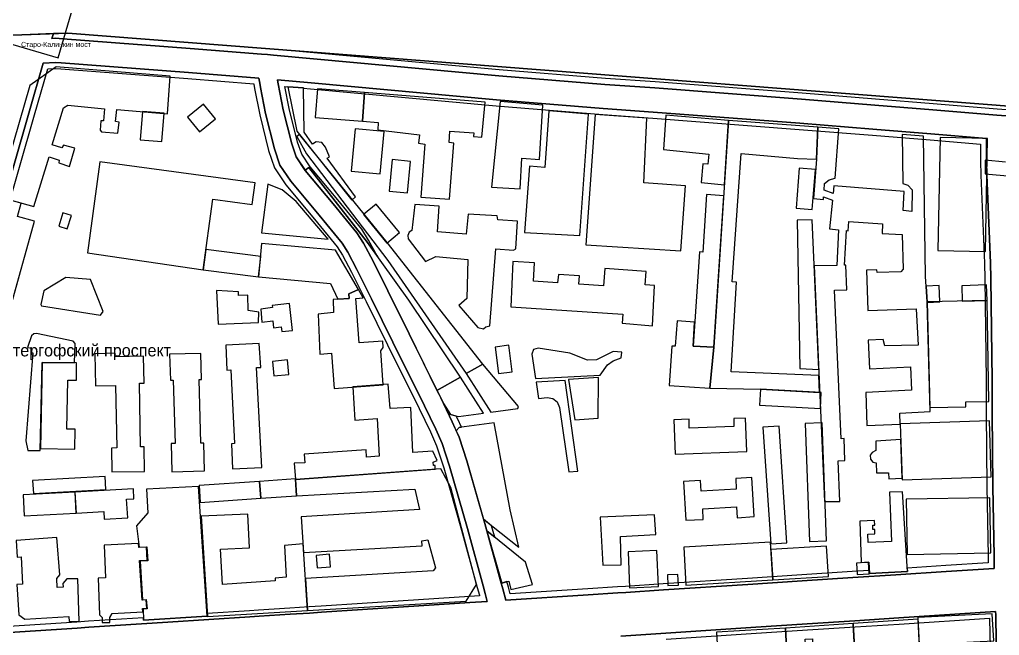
# Model space of a CAD drawing. Extents: x -1571 to 863, y -881 to 2148.
# Drawn here: x -15.9 to 471, y -388.2 to -82.1 of the extents above; entities that cross this region are included whole.
import ezdxf

# ---------------------------------------------------------------- set-up
doc = ezdxf.new("R2010")
doc.units = 0
for name, color, linetype in [('AREAS', 62, 'CONTINUOUS'), ('BRIDGES', 34, 'CONTINUOUS'), ('BUILDINGS_CONTEXT', 9, 'CONTINUOUS'), ('LABELS', 7, 'CONTINUOUS'), ('LAND_EDGE', 8, 'CONTINUOUS'), ('ROADS_CITY', 8, 'CONTINUOUS'), ('SIDEWALKS', 9, 'CONTINUOUS'), ('WATER', 5, 'CONTINUOUS')]:
    doc.layers.add(name, color=color, linetype=linetype)

msp = doc.modelspace()

# ---------------------------------------------------------------- linework, layer by layer
at = {"layer": 'AREAS'}
for points in [[(117.4, -115.5), (122, -137.5), (149.2, -171.8), (151.1, -170.2), (137, -151), (138.2, -150.3), (136.2, -145.5), (134.3, -143.2), (131.6, -142.9), (129.7, -144.1), (125.5, -138.1), (125.2, -116)], [(235.1, -187.9), (262.6, -189.4), (266.9, -129.1), (247.2, -127.5), (245.2, -155.6), (237.6, -154.9)], [(265.5, -194.1), (312.7, -197), (315, -164.8), (294.4, -163.3), (295.9, -131.1), (270.2, -129.3)], [(121.9, -140.2), (126.8, -148.9), (167.2, -201.9), (206, -258.1), (214.4, -253.4), (166.8, -192.9), (123.2, -139.3)], [(126.05, -157.01), (126.112, -157.104), (139.967, -173.631), (151.765, -188.074), (154.997, -193.245), (159.801, -202.239), (167.131, -217.001), (177.734, -238.405), (191.569, -266.428), (203.3, -259.9), (177.5, -221.6), (157, -193), (127.9, -155.7)], [(104.3, -188.2), (137.5, -191.3), (121.6, -172.6), (114.7, -166.8), (107.5, -164)], [(-5.3, -223.7), (-5, -224.4), (24.4, -229), (25.7, -227.2), (19.4, -211.4), (7.2, -210.3), (-3.8, -217)], [(306.9, -264), (327.1, -265.3), (329.2, -245), (318.8, -244.4), (319.6, -232.5), (310.9, -231.9), (309.9, -244.4), (308.2, -244.4)], [(-12.8, -291.5), (-11.8, -296.3), (-5.6, -296.4), (-4.7, -252.5), (11.4, -252.7), (11.8, -243.1), (10.8, -241.9), (-7.4, -238.1), (-8.8, -238.3), (-10, -239.3), (-12, -245.1), (-9.7, -245.5), (-9.9, -247.7), (-9.3, -247.8)], [(238.7, -248.5), (240.6, -260.5), (272.7, -258.8), (276.3, -253.7), (279.1, -251.7), (283.1, -250.2), (283.4, -247.4), (279.1, -247.1), (270.8, -251.3), (266.4, -251.4), (257.5, -248), (241.8, -245.4), (239.6, -246.1)], [(206, -258.1), (218.3, -277.3), (231.8, -275.5), (232, -274.5), (214.4, -253.4)], [(191.569, -266.428), (193.44, -270.218), (194.774, -272.955), (198.2, -278.4), (202.2, -279.5), (214.6, -277.8), (203.3, -259.9)], [(240.9, -262.3), (242, -270.4), (246.4, -269.9), (249.2, -270.4), (251.3, -272.2), (252.5, -274.9), (257.1, -307), (261.5, -306.6), (255.2, -261.5)], [(257, -261.1), (260.1, -281.1), (271.6, -280.3), (271.9, -260)], [(201.173, -286.47), (202.609, -289.69), (206.406, -301.491), (214.719, -330.54), (232.3, -344.4), (228, -325.9), (220, -282.6), (202.6, -284.9)], [(42.3, -333.8), (43.6, -344.4), (47.4, -344.2), (47.8, -351.1), (44, -351.3), (45.2, -370.5), (47.1, -370.4), (47.5, -375), (45.5, -375.1), (45.8, -380.6), (77.4, -378.7), (73, -314.2), (47.2, -315.5), (47.8, -327.3)], [(401.7, -331.5), (402.4, -352), (406.1, -351.8), (406.5, -357.4), (425.3, -356.4), (422.9, -316.8), (416.4, -317), (417.5, -341.5), (405.8, -342), (405.6, -337.9), (409.2, -337.8), (409.1, -335.6), (408.2, -335.6), (408.1, -333.5), (409.1, -333.5), (409, -331.2)], [(216.4, -336.3), (223.8, -362.2), (227.2, -361.3), (228.3, -365.5), (239, -362.9), (235.6, -351.8)]]:
    msp.add_lwpolyline(points, close=True, dxfattribs=at)
at = {"layer": 'BRIDGES'}
msp.add_lwpolyline([(3.277, -101.087), (24.177, -29.787), (-12.577, -19.013), (-33.477, -90.313)], close=True, dxfattribs=at)
at = {"layer": 'BUILDINGS_CONTEXT'}
for points in [[(-26.8, -170.1), (-8.7, -175.1), (-1.2, -150.4), (3.8, -152), (3.6, -153.4), (9, -155.1), (11.6, -146.1), (6, -144.6), (5.2, -145.9), (0.4, -144.4), (5.9, -126), (8.1, -124.6), (26.4, -126.5), (25.8, -132.4), (24.5, -132.5), (24.2, -137.1), (24.9, -137.9), (32.9, -138.6), (33.6, -133.1), (31.8, -132.7), (32.5, -126.8), (57.7, -128.9), (58.9, -110.3), (2.4, -105.6), (-10.7, -114.9)], [(154.5, -132.6), (155.6, -118.3), (132.192, -116.499), (131.092, -130.799)], [(215.5, -123.1), (155.6, -118.3), (154.5, -132.6), (162.4, -133.3), (162.1, -136.9), (182.8, -139.4), (182.4, -143.5), (185.6, -144.1), (183.6, -170.4), (197.8, -171.4), (199.9, -143.5), (197.6, -143.2), (198, -137.6), (209.9, -138.4), (209.7, -140.3), (213.8, -140.6)], [(73.6, -137.9), (81.557, -131.454), (75.6, -124.1), (67.643, -130.546)], [(233.8, -151), (242.5, -151.7), (244.2, -124.7), (222.9, -122.9), (218.7, -165.4), (232.9, -166.3)], [(54.8, -142.8), (56, -128.7), (45.292, -127.789), (44.092, -141.889)], [(334.4, -164.2), (336.4, -132.2), (305.3, -129.7), (304.1, -146.7), (326.6, -149), (326.1, -154), (323.6, -153.8), (322.8, -163.1)], [(336.4, -132.2), (329.2, -245), (327.1, -265.3), (352.3, -265.9), (381.7, -267.5), (381.4, -259), (337.7, -257.2), (340.4, -212.7), (338.3, -212.5), (342.8, -148.7), (370.7, -151.1), (380.1, -151.5), (380.8, -135.6)], [(404.7, -267.5), (405.1, -283.9), (421.8, -283.2), (421.6, -277.8), (436.6, -277), (435.1, -222.5), (434.4, -209.8), (433.3, -140.1), (422.8, -139.2), (423, -163.6), (425.6, -164.5), (427.7, -166.7), (427.5, -177.5), (423.2, -177.1), (423.7, -167.6), (388.8, -164.7), (388.4, -168.5), (384, -166.9), (384.2, -163.6), (386.4, -161.8), (389.5, -160.9), (391.3, -136.5), (380.8, -135.6), (380.1, -151.5), (378.6, -171), (383.6, -171.6), (383.7, -170.2), (388.1, -171.9), (386.6, -186.2), (391.1, -186.6), (390.2, -204.3), (379, -204.6), (384.2, -321.7), (391.7, -321.6), (391, -301.4), (394.2, -301.3), (393.9, -290.4), (392.4, -290.5), (389.1, -216.7), (395.2, -216.5), (394.7, -204.2), (394.1, -204.2), (395, -187), (395.9, -187.1), (396.2, -182.5), (413, -183.7), (412.8, -188.4), (422.7, -189), (423.2, -206.2), (422, -207.5), (410.3, -207.9), (410.2, -206.5), (405, -206.6), (405.7, -226.7), (429.7, -225.9), (430.6, -244), (414.1, -244.3), (413.3, -241.1), (405.8, -241.4), (406.5, -255.7), (426.9, -254.8), (427.3, -266.4)], [(150.9, -136.497), (149, -157.5), (163.4, -158.803), (165.3, -137.8)], [(441.6, -140.8), (440.5, -196.9), (464.081, -197.362), (465.181, -141.262)], [(75.4, -206.5), (80.1, -171.4), (99.8, -174.1), (101.2, -163.3), (24, -152.9), (17.9, -198.1)], [(176.9, -168.3), (178.4, -152.6), (169.297, -151.73), (167.797, -167.43)], [(371.621, -156.041), (370, -175.9), (378.079, -176.559), (379.7, -156.7)], [(329.2, -245), (334.1, -169.8), (325.5, -169.1), (323.6, -197.7), (322, -197.6), (318.8, -244.4)], [(-66.8, -317.3), (-68.3, -322.5), (-48.3, -322.1), (-45.4, -311.7), (-46.9, -311.2), (-40.6, -288.7), (-39, -289.1), (-30.6, -259.4), (-28.4, -260), (-25.1, -248.4), (-26.8, -247.9), (-8.4, -182.4), (-16.9, -180), (-15.1, -173.4), (-19.8, -172.1), (-21.8, -178.8), (-27.1, -177.2), (-40.1, -221.9), (-38.2, -222.5), (-53.5, -274.7), (-55.2, -274.1), (-67.8, -317.1)], [(173, -188), (161.3, -173.8), (154.996, -178.995), (166.696, -193.195)], [(229.6, -196.8), (230.7, -196), (231.5, -182.3), (221.8, -181.6), (221.5, -179.6), (207.1, -178.8), (206.1, -188.8), (191.9, -187.6), (192.7, -174.8), (180.5, -174), (179.1, -186.9), (177.8, -187.8), (177.1, -189.4), (177.2, -191.1), (185.9, -202.3), (191, -199.9), (206.9, -201.4), (206.4, -220.7), (202.5, -224.2), (211.8, -235.2), (214.7, -235.8), (215.8, -234.8), (217.8, -234.3), (220.8, -196.1)], [(5.7, -178.1), (3.6, -184.8), (7.824, -186.124), (9.924, -179.424)], [(381.3, -256), (378, -181.7), (370.6, -181.8), (371.8, -255.6)], [(141.1, -196.8), (104.4, -193.5), (102.8, -210), (138.7, -213.3), (142.3, -221.1), (147.9, -220.7), (147.7, -218.5), (152.6, -216.3)], [(75.4, -206.5), (102.8, -210), (104.098, -199.838), (76.698, -196.338)], [(239.5, -212.1), (240.1, -203), (229.3, -202.4), (228.2, -224.9), (283.9, -228.6), (283.6, -233.1), (298.7, -234.3), (299.7, -214.3), (295.1, -213.9), (295.5, -207.3), (275, -205.9), (274.3, -214.5), (262.1, -213.6), (262.4, -209.5), (251.9, -208.8), (251.5, -212.9)], [(452.6, -222.1), (464.9, -221.7), (464.65, -213.998), (452.35, -214.398)], [(102.9, -232.7), (103, -227.5), (97.8, -226.7), (97.5, -219.1), (93, -219.2), (92.9, -217.5), (82, -216.8), (82.8, -233.5)], [(140.5, -265.5), (164.9, -263.6), (163.6, -246.7), (164.8, -245.2), (164.6, -241.9), (152.9, -242.8), (151.2, -220.8), (154.9, -220.5), (152.6, -216.3), (147.7, -218.5), (147.9, -220.7), (139.9, -221.3), (140.2, -227.8), (132.6, -228.6), (133.4, -248.4), (139.1, -248)], [(441.5, -222.5), (441.084, -214.277), (434.7, -214.6), (435.116, -222.823)], [(119.7, -236.7), (118.3, -223.2), (109.7, -224.2), (109.9, -225.3), (104.1, -226.1), (104.5, -232.6), (110, -231.9), (110.3, -235.3), (114.2, -234.9), (114.5, -237.2)], [(435.1, -222.5), (436.5, -275), (454.4, -274.6), (454.4, -272.2), (465.8, -271.9), (464.9, -221.7)], [(104.1, -255), (103.2, -243.2), (86.6, -244), (87.2, -256.4), (89.2, -256.3), (91, -292.9), (89.4, -293), (90, -305.4), (104.5, -304.7), (101.9, -255.1)], [(31.7, -248), (21.5, -248.2), (21.8, -264.1), (31.8, -264), (32.4, -295), (29.8, -295.1), (30, -307), (46.3, -306.7), (46.1, -294.5), (44.2, -294.5), (43.7, -262.9), (46.1, -262.9), (45.8, -249.5), (31.7, -249.7)], [(74.2, -248.1), (58.7, -248.5), (59.1, -261.4), (60.5, -261.4), (61.4, -292.9), (59.4, -292.9), (59.8, -306.9), (76.1, -306.4), (75.7, -292.6), (74.2, -292.7), (73.4, -261), (74.5, -261)], [(220.399, -244.889), (222.1, -258.1), (229.001, -257.211), (227.3, -244)], [(12.4, -261.4), (12.5, -252.7), (-4.7, -252.5), (-5.4, -295.4), (11.6, -295.6), (11.7, -285.8), (7.7, -285.7), (8.1, -261.4)], [(117.3, -251.3), (109.82, -252.008), (110.5, -259.2), (117.98, -258.492)], [(167.3, -263.4), (149.8, -264.7), (150.8, -281.2), (161.8, -280.4), (162.9, -299.2), (156.6, -299.7), (156.3, -296), (125.6, -298.2), (125.9, -302.4), (120.6, -302.7), (121.2, -310.8), (190.7, -305.6), (190.6, -303.8), (189.8, -303.8), (189.7, -302.2), (191.6, -301.3), (189.5, -296.7), (179.5, -297.3), (178.5, -274.9), (168.3, -275.5)], [(351.893, -273.854), (382.1, -275.4), (382.507, -267.446), (352.3, -265.9)], [(316.8, -280.8), (309.2, -281.1), (309.9, -298.2), (345.6, -296.8), (344.9, -280.2), (339, -280.4), (339.1, -284.4), (316.9, -285.3)], [(421.796, -283.082), (422.725, -310.855), (467.029, -309.372), (466.1, -281.6)], [(353.5, -284.7), (357.4, -342.8), (365.49, -342.257), (361.59, -284.157)], [(374.5, -282.9), (376.7, -341.5), (385.107, -341.184), (382.907, -282.584)], [(416.1, -310.4), (422.7, -310.1), (422.1, -290.9), (409.6, -291.7), (409.7, -296.3), (407.9, -297.3), (406.9, -298.7), (407, -300.7), (408.1, -302.1), (409.8, -302.5), (409.9, -307.5), (416, -307.5)], [(193.4, -305.5), (121.2, -310.8), (121.8, -318.8), (180.6, -315.6), (182.9, -325.6), (124.1, -329.3), (125.3, -347.1), (184.2, -343.7), (184.1, -341.3), (187, -340.7), (190.8, -354.6), (189.7, -356.1), (126.2, -359.9), (127.2, -375.9), (206.1, -371.3), (211.2, -363), (198.4, -314.7)], [(-9, -317.7), (26.956, -315.697), (26.6, -309.3), (-9.356, -311.303)], [(104, -320.1), (121.8, -318.8), (121.187, -310.401), (103.387, -311.701)], [(322.5, -311.2), (314.1, -311.7), (315.3, -331), (323.9, -330.6), (323.6, -325.4), (340.4, -324.4), (340.7, -329.8), (349.2, -329.2), (348, -309.7), (340, -310.2), (340.3, -315.5), (322.9, -316.6)], [(40.7, -315.4), (11.6, -317.1), (12.2, -327.5), (26, -326.7), (26.2, -330.5), (37.9, -329.8), (37.3, -320.5), (41, -320.3)], [(73.9, -322.1), (104, -320.1), (103.442, -311.697), (73.342, -313.697)], [(-14.007, -318.355), (-13.497, -328.76), (12.2, -327.5), (11.69, -317.096)], [(466.3, -319.8), (424.7, -320.6), (425.227, -347.996), (466.827, -347.196)], [(74.4, -328.9), (77.6, -378.9), (127.2, -375.9), (125, -342.8), (115.8, -343.5), (116.7, -359.3), (111.1, -359.8), (111.2, -361.1), (85, -363), (84, -345.4), (98.4, -344.7), (97.6, -328)], [(283.1, -353.2), (282.7, -339), (300.3, -338), (299.6, -328.3), (272.7, -329.4), (273.9, -353.3)], [(8.8, -381.4), (13.8, -381.1), (13.1, -360.1), (7.7, -360.2), (5.7, -362.5), (5.8, -364.2), (2.9, -364.4), (2.6, -360), (4.1, -358.2), (2.7, -339.6), (-17.5, -341), (-17, -349.3), (-15, -349.2), (-14.4, -362.8), (-17.3, -362.9), (-16.3, -378), (-13.3, -380.1), (8.7, -378.9)], [(29, -379.3), (30.2, -377.4), (45.4, -376.6), (45.3, -374.9), (47.3, -374.8), (47, -370.6), (45, -370.7), (43.8, -351), (47.6, -350.8), (47.2, -344.4), (43.4, -344.6), (43.2, -342.5), (26.1, -343.4), (26.8, -359.6), (23.2, -359.8), (23.8, -378.1), (25.1, -379.3), (25.2, -381.9), (29, -381.8)], [(358.4, -360.7), (357.3, -341.9), (314.184, -344.423), (315.284, -363.223)], [(358.4, -360.7), (386.133, -358.986), (385.2, -343.9), (357.467, -345.614)], [(138.136, -347.897), (131.5, -348.5), (132.064, -354.703), (138.7, -354.1)], [(286.493, -346.643), (287.3, -364.6), (301.607, -363.957), (300.8, -346)], [(400.38, -358.001), (406.4, -357.6), (406.02, -351.899), (400, -352.3)], [(306.1, -358.196), (306.3, -363.5), (311.5, -363.304), (311.3, -358)], [(431.2, -392.8), (468.2, -390.884), (467.505, -377.47), (430.506, -379.386)], [(332, -412.9), (340.4, -412.4), (339.8, -402.3), (337.9, -402.4), (337.8, -400.9), (359.8, -399.7), (359.8, -400.5), (358, -400.6), (359, -419.6), (358, -419.7), (358.4, -427.5), (366.9, -427.4), (364.7, -384.6), (330.5, -386.7)], [(398.3, -382.3), (364.7, -384.6), (366.9, -427.4), (375.1, -427.3), (373.5, -397.6), (375, -397.5), (374.6, -390.1), (378.2, -389.9), (378.7, -399.2), (395.8, -398.2), (396, -400.2), (391.1, -400.5), (391.9, -414), (400.1, -413.5)], [(431.4, -394.5), (430.6, -380.2), (398.3, -382.3), (400.2, -415.7), (407.7, -415.4), (406.9, -400.4), (407.6, -399.8), (407.3, -396.1), (406.6, -395.7), (406.4, -392.1), (408.5, -391.9), (408.7, -395.7)]]:
    msp.add_lwpolyline(points, close=True, dxfattribs=at)
msp.add_lwpolyline([(474.1, -153), (464, -152), (463.9, -158.8), (476.9, -160)], dxfattribs=at)
at = {"layer": 'LAND_EDGE'}
msp.add_lwpolyline([(-807.1, -846.8), (-590.8, -850), (800, -850), (800, -124.3), (749.6, -147.3), (657.2, -139.3), (8.1, -88.8), (-33.2, -90.4), (-48.6, -96.9), (-94.4, -133.2), (-120.6, -144.3), (-299.1, -155.8), (-430.5, -165.5), (-505.5, -188.5), (-516.3, -194.6), (-598.9, -164), (-677.5, -158), (-679.1, -156.6), (-722.5, -154)], dxfattribs=at)
at = {"layer": 'ROADS_CITY'}
for points in [[(514.035, -132.716), (469.753, -129.617), (437.894, -127.02), (409.188, -124.62), (372.768, -121.718), (299.835, -116.116), (275.054, -114.417), (222.221, -110.023), (130.148, -101.625), (110.256, -99.793), (110.259, -99.753), (107.309, -99.522), (104.363, -99.25), (104.359, -99.29), (68.966, -96.518), (5.713, -91.614), (2.001, -91.389), (0.227, -91.496), (1.029, -89.074), (-30.052, -90.278)], [(-41.232, -232.652), (-11.336, -128.568), (-4.076, -103.776), (1.999, -103.411), (4.887, -103.586), (68.034, -108.482), (103.092, -111.228), (103.465, -113.768), (103.885, -115.869), (106.405, -128.874), (110.781, -146.377), (113.53, -154.404), (118.888, -162.496), (133.033, -179.369), (144.435, -193.326), (147.203, -197.755), (151.799, -206.361), (159.069, -220.999), (169.666, -242.395), (185.36, -274.182), (191.021, -285.802), (194.191, -292.91), (197.794, -304.109), (206.666, -335.113), (214.464, -363.605), (215.561, -367.492), (216.584, -371.323), (207.939, -371.915), (174.946, -374.015), (134.236, -376.715), (128.251, -377.114), (118.557, -377.714), (103.14, -378.715), (98.637, -379.015), (57.746, -381.715), (18.636, -384.215), (12.832, -384.616), (-20.948, -386.814)], [(282.936, -388.687), (305.274, -387.084), (347.46, -384.385), (375.457, -382.485), (399.244, -380.986), (421.055, -379.585), (469.163, -376.402), (469.2, -378.051), (469.2, -380.048), (469.801, -408.404)]]:
    msp.add_lwpolyline(points, dxfattribs=at)
msp.add_lwpolyline([(112.306, -112.033), (129.052, -113.575), (221.179, -121.977), (274.146, -126.383), (298.965, -128.084), (371.832, -133.682), (408.212, -136.58), (436.906, -138.98), (464.7, -141.245), (464.7, -152.533), (464.801, -159.426), (466.602, -203.05), (466.801, -210.884), (467.4, -261.541), (467.5, -277.532), (467.8, -314.358), (468.4, -348.639), (468.4, -353.582), (468.451, -354.99), (444.654, -356.514), (419.549, -358.115), (398.149, -359.515), (373.045, -361.115), (346.042, -362.915), (304.133, -365.616), (285.379, -366.912), (281.483, -367.112), (266.741, -368.115), (225.737, -370.713), (224.239, -365.108), (223.136, -361.195), (215.334, -332.687), (206.406, -301.491), (202.609, -289.69), (199.179, -281.998), (193.44, -270.218), (177.734, -238.405), (167.131, -217.001), (159.801, -202.239), (154.997, -193.245), (151.765, -188.074), (139.967, -173.631), (126.112, -157.104), (121.67, -150.396), (119.419, -143.823), (115.195, -126.926), (112.715, -114.131), (112.335, -112.232)], close=True, dxfattribs=at)
at = {"layer": 'SIDEWALKS'}
for points in [[(514.253, -129.724), (469.98, -126.626), (438.141, -124.031), (409.432, -121.63), (373.002, -118.727), (300.052, -113.124), (275.281, -111.426), (222.482, -107.034), (130.421, -98.638), (110.491, -96.802), (110.493, -96.766), (8.1, -88.8), (1.029, -89.074), (0.227, -91.496), (2.001, -91.389), (5.713, -91.614), (68.966, -96.518), (104.359, -99.29), (104.363, -99.25), (107.309, -99.522), (110.259, -99.753), (110.256, -99.793), (130.148, -101.625), (222.221, -110.023), (275.054, -114.417), (299.835, -116.116), (372.768, -121.718), (409.188, -124.62), (437.894, -127.02), (469.753, -129.617), (514.035, -132.716)], [(-20.948, -386.814), (12.832, -384.616), (18.636, -384.215), (57.746, -381.715), (98.637, -379.015), (103.14, -378.715), (118.557, -377.714), (128.251, -377.114), (134.236, -376.715), (174.946, -374.015), (207.939, -371.915), (216.584, -371.323), (215.561, -367.492), (214.464, -363.605), (206.666, -335.113), (197.794, -304.109), (194.191, -292.91), (191.021, -285.802), (185.36, -274.182), (169.666, -242.395), (159.069, -220.999), (151.799, -206.361), (147.203, -197.755), (144.435, -193.326), (133.033, -179.369), (118.888, -162.496), (113.53, -154.404), (110.781, -146.377), (106.405, -128.874), (103.885, -115.869), (103.465, -113.768), (103.092, -111.228), (68.034, -108.482), (4.887, -103.586), (1.999, -103.411), (-4.076, -103.776), (-11.336, -128.568), (-41.232, -232.652)], [(-38.349, -233.482), (-8.455, -129.403), (-1.79, -106.644), (1.998, -106.416), (4.68, -106.579), (67.801, -111.473), (100.471, -114.032), (100.508, -114.28), (100.941, -116.449), (103.475, -129.524), (107.901, -147.228), (110.816, -155.739), (116.48, -164.294), (130.722, -181.282), (141.991, -195.077), (144.605, -199.259), (149.132, -207.735), (156.381, -222.332), (166.977, -243.725), (182.666, -275.503), (188.302, -287.071), (191.385, -293.984), (194.923, -304.981), (203.777, -335.922), (211.574, -364.408), (212.668, -368.286), (212.746, -368.579), (207.741, -368.922), (174.751, -371.021), (134.036, -373.722), (128.059, -374.121), (118.367, -374.72), (102.943, -375.722), (98.438, -376.022), (77.312, -377.417), (77.4, -378.7), (45.8, -380.6), (45.739, -379.476), (18.437, -381.222), (12.631, -381.622), (-21.14, -383.82)], [(469.801, -408.404), (469.2, -380.048), (469.2, -378.051), (469.163, -376.402), (421.055, -379.585), (399.244, -380.986), (375.457, -382.485), (347.46, -384.385), (305.274, -387.084), (282.936, -388.687)], [(305.477, -390.077), (347.658, -387.378), (375.653, -385.479), (399.435, -383.98), (421.251, -382.579), (466.2, -379.605), (466.2, -380.079), (466.802, -408.474)]]:
    msp.add_lwpolyline(points, dxfattribs=at)
for points in [[(112.306, -112.033), (112.335, -112.232), (112.715, -114.131), (115.195, -126.926), (119.419, -143.823), (121.67, -150.396), (126.05, -157.01), (127.9, -155.7), (157, -193), (161.973, -199.938), (157.595, -191.741), (154.209, -186.323), (142.278, -171.718), (128.52, -155.306), (124.384, -149.061), (122.299, -142.972), (118.125, -126.276), (116.015, -115.387), (117.403, -115.515), (117.4, -115.5), (125.2, -116), (125.203, -116.233), (128.779, -116.562), (220.918, -124.966), (273.919, -129.374), (298.748, -131.076), (371.598, -136.673), (407.968, -139.57), (436.659, -141.969), (461.7, -144.01), (461.7, -152.555), (461.802, -159.51), (463.604, -203.15), (463.801, -210.939), (464.4, -261.568), (464.5, -277.554), (464.801, -314.396), (465.4, -348.666), (465.4, -352.179), (444.462, -353.52), (425.2, -354.748), (425.3, -356.4), (406.5, -357.4), (406.398, -355.968), (397.956, -356.521), (372.849, -358.121), (345.846, -359.921), (303.934, -362.622), (285.199, -363.918), (281.305, -364.117), (266.545, -365.121), (228.001, -367.563), (227.132, -364.314), (226.346, -361.526), (223.8, -362.2), (216.4, -336.3), (220.293, -339.443), (218.719, -333.694), (214.719, -330.54), (215.334, -332.687), (223.136, -361.195), (224.239, -365.108), (225.737, -370.713), (266.741, -368.115), (281.483, -367.112), (285.379, -366.912), (304.133, -365.616), (346.042, -362.915), (373.045, -361.115), (398.149, -359.515), (419.549, -358.115), (444.654, -356.514), (468.451, -354.99), (468.4, -353.582), (468.4, -348.639), (467.8, -314.358), (467.5, -277.532), (467.4, -261.541), (466.801, -210.884), (466.602, -203.05), (464.801, -159.426), (464.7, -152.533), (464.7, -141.245), (436.906, -138.98), (408.212, -136.58), (371.832, -133.682), (298.965, -128.084), (274.146, -126.383), (221.179, -121.977), (129.052, -113.575)], [(194.774, -272.955), (199.179, -281.998), (201.173, -286.47), (202.6, -284.9), (203.693, -284.755), (201.898, -280.729), (201.16, -279.214), (198.2, -278.4)]]:
    msp.add_lwpolyline(points, close=True, dxfattribs=at)
at = {"layer": 'WATER'}
msp.add_lwpolyline([(-722.5, -154), (-679.1, -156.6), (-677.5, -158), (-598.9, -164), (-516.3, -194.6), (-505.5, -188.5), (-430.5, -165.5), (-299.1, -155.8), (-120.6, -144.3), (-94.4, -133.2), (-48.6, -96.9), (-33.2, -90.4), (8.1, -88.8), (657.2, -139.3), (749.6, -147.3), (800, -124.3), (800, -57.6), (738.1, -86.2), (639.8, -78)], dxfattribs=at)

# ---------------------------------------------------------------- texts
at = {"layer": 'LABELS'}
for s, height, p in [('Старо-Калинкин мост', 2.5, (-15.1, -95.7)), ('Старо-Петергофский проспект', 6, (-54.957, -249.548))]:
    msp.add_text(s, height=height, dxfattribs=at).set_placement(p)

doc.saveas('drawing.dxf')
